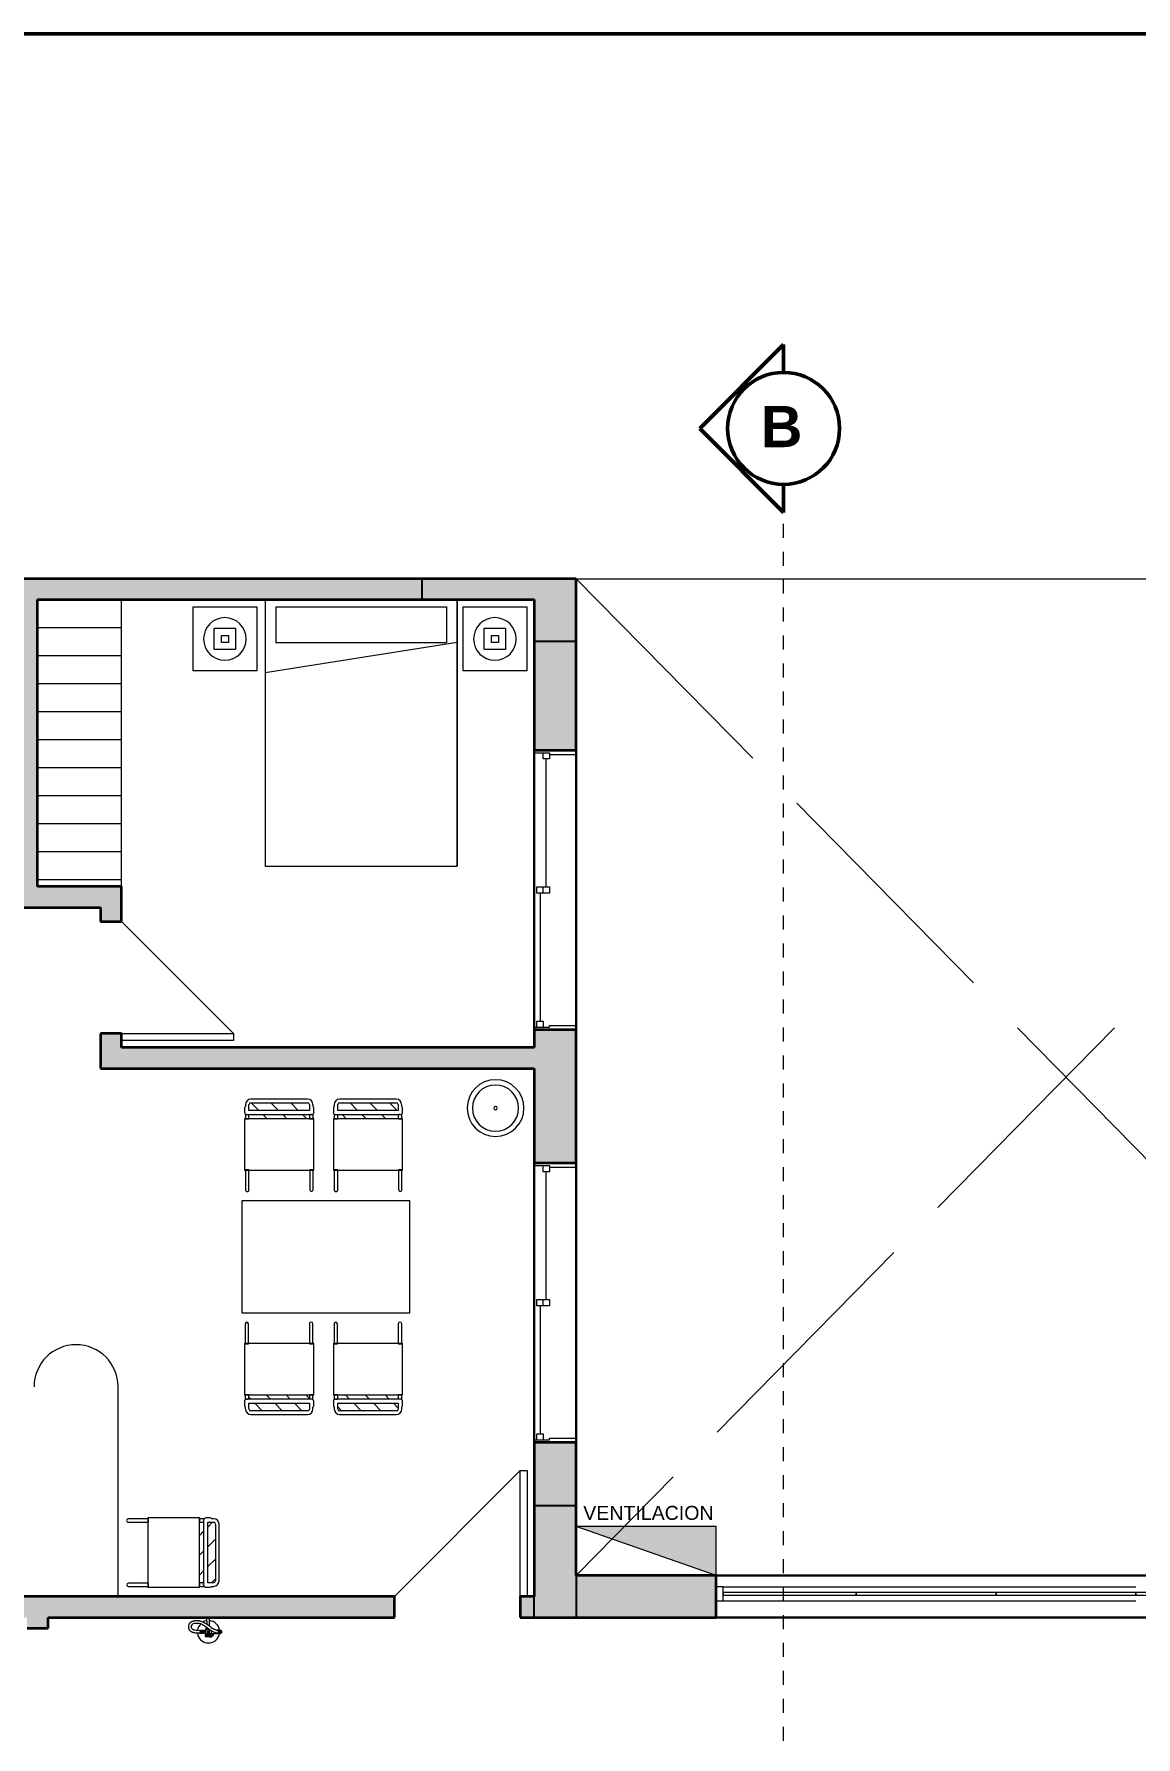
# Model space of a CAD drawing. Header units: metres. Extents: x 42 to 294, y -52 to 32.
# Drawn here: x 140.43 to 148.31, y 19.33 to 31.5 of the extents above; entities that cross this region are included whole.
import ezdxf

# ---------------------------------------------------------------- set-up
doc = ezdxf.new("R2010")
doc.units = ezdxf.units.M
doc.header["$LTSCALE"] = 0.15
doc.linetypes.add('ACAD_ISO02W100', pattern=[15, 12, -3])
doc.linetypes.add('Trazo punto', pattern=[0.015875, 0.00635, -0.004763, 0, -0.004763])
doc.layers.get('0').update_dxf_attribs({"lineweight": 20})
for name, color, linetype, lineweight in [('A-----SYP', 6, 'Continuous', 50), ('A-DETLGEM', 3, 'Continuous', 9), ('A-DOORSYM', 1, 'Continuous', 9), ('A-FLORPAM', 8, 'Continuous', 9), ('A-GLAZIDM', 6, 'Continuous', 9), ('A-WALL', 2, 'Continuous', 30), ('A-WALLCWM', 6, 'Continuous', 9), ('E-LITEEQM', 4, 'Continuous', 9), ('I-DETLFUM', 2, 'Continuous', 9), ('RECUADRO', 82, 'Continuous', 50), ('VENTILACIONES', 4, 'Continuous', 9)]:
    doc.layers.add(name, color=color, linetype=linetype, lineweight=lineweight)
doc.layers.add('Hatch', color=8, linetype='Continuous')
doc.layers.add('MUROS', color=11, linetype='Continuous')
doc.styles.get("Standard").update_dxf_attribs({"font": 'arial.ttf', "height": 0.15})
pattern_1 = [(315, (142.23449, 23.89981), (0.0707107, 0.0707107), [])]
pattern_2 = [(45, (139.4941, 20.06614), (-0.0707107, 0.0707107), [])]

# ---------------------------------------------------------------- blocks, each defined once
blk = doc.blocks.new('Puerta de 1 hoja - 90 x 210 cm-71-02 Primer piso')
at = {"layer": 'A-DOORSYM', "lineweight": 13}
for p, q in [((0.717, 0.975), (-0.183, 0.075)), ((0.717, 0.975), (-0.183, 0.075)), ((0.717, 0.075), (0.717, 0.975))]:
    blk.add_line(p, q, dxfattribs=at)
blk = doc.blocks.new('Puerta de 1 hoja - 80 x 210 cm-66-02 Primer piso')
at = {"layer": 'A-DOORSYM', "lineweight": 13}
for p, q in [((0.667, 0.875), (-0.133, 0.075)), ((0.667, 0.875), (-0.133, 0.075)), ((0.667, 0.075), (0.667, 0.875))]:
    blk.add_line(p, q, dxfattribs=at)
blk = doc.blocks.new('Deslizante con cubrejuntas - 2000 x 1200mm-61-02 Primer piso')
at = {"layer": 'A-GLAZIDM', "lineweight": 13}
for p, q in [((-0.96825, 0.15), (-1, 0.15)), ((-0.96825, -0.04205), (-0.96825, 0.15)), ((0.96825, 0.15), (1, 0.15)), ((0.96825, -0.04205), (0.96825, 0.15)), ((1, 0.15), (1, -0.15)), ((-0.98095, -0.04205), (-0.96825, -0.04205)), ((-0.98095, -0.15), (-0.98095, -0.04205)), ((-0.9365, -0.0865), (-0.98095, -0.0865)), ((-0.96825, -0.04205), (-0.9365, -0.04205)), ((-0.9365, -0.04205), (-0.9365, -0.0865)), ((-0.022225, -0.064275), (-0.9365, -0.064275)), ((-0.022225, -0.04205), (0.022225, -0.04205)), ((-0.022225, -0.13095), (-0.022225, -0.04205)), ((0.022225, -0.0865), (-0.022225, -0.0865)), ((0.022225, -0.04205), (0.022225, -0.13095)), ((0.022225, -0.108725), (0.9365, -0.108725)), ((0.9365, -0.0865), (0.98095, -0.0865)), ((0.9365, -0.13095), (0.9365, -0.0865)), ((0.98095, -0.04205), (0.96825, -0.04205)), ((0.98095, -0.15), (0.98095, -0.04205)), ((-1, -0.15), (-0.98095, -0.15)), ((0.022225, -0.13095), (-0.022225, -0.13095)), ((0.98095, -0.13095), (0.9365, -0.13095)), ((1, -0.15), (0.98095, -0.15))]:
    blk.add_line(p, q, dxfattribs=at)
blk = doc.blocks.new('Panel de sistema - Acristalado-59-02 Primer piso')
at = {"layer": 'A-WALLCWM'}
for p, q in [((0.475, 0.01), (-0.475, 0.01)), ((-0.475, 0.01), (-0.475, -0.01)), ((0.475, -0.01), (0.475, 0.01)), ((-0.475, -0.01), (0.475, -0.01))]:
    blk.add_line(p, q, dxfattribs=at)
blk = doc.blocks.new('Montante rectangular - Montante rectangular - 5x10 cm Aluminio-52-02 Primer piso')
at = {"layer": 'A-WALLCWM'}
for p, q in [((16.534, 4.814), (17.484, 4.814)), ((16.534, 4.714), (17.484, 4.714))]:
    blk.add_line(p, q, dxfattribs=at)
blk = doc.blocks.new('Panel de sistema - Acristalado-36-02 Primer piso')
at = {"layer": 'A-WALLCWM'}
for p, q in [((0.5, 0.01), (-0.5, 0.01)), ((-0.5, 0.01), (-0.5, -0.01)), ((0.5, -0.01), (0.5, 0.01)), ((-0.5, -0.01), (0.5, -0.01))]:
    blk.add_line(p, q, dxfattribs=at)
blk = doc.blocks.new('Montante rectangular - Montante rectangular - 5x10 cm Aluminio-33-02 Primer piso')
at = {"layer": 'A-WALLCWM'}
for p, q in [((16.159, -5.181), (16.159, -4.181)), ((16.259, -5.181), (16.259, -4.181))]:
    blk.add_line(p, q, dxfattribs=at)
blk = doc.blocks.new('Panel de sistema - Acristalado-35-02 Primer piso')
at = {"layer": 'A-WALLCWM'}
for p, q in [((0.5, 0.01), (-0.5, 0.01)), ((-0.5, 0.01), (-0.5, -0.01)), ((0.5, -0.01), (0.5, 0.01)), ((-0.5, -0.01), (0.5, -0.01))]:
    blk.add_line(p, q, dxfattribs=at)
blk = doc.blocks.new('Panel de sistema - Acristalado-34-02 Primer piso')
at = {"layer": 'A-WALLCWM'}
for p, q in [((0.5, 0.01), (-0.5, 0.01)), ((-0.5, 0.01), (-0.5, -0.01)), ((0.5, -0.01), (0.5, 0.01)), ((-0.5, -0.01), (0.5, -0.01))]:
    blk.add_line(p, q, dxfattribs=at)
blk = doc.blocks.new('Montante rectangular - Montante rectangular - 5x10 cm Aluminio-30-02 Primer piso')
at = {"layer": 'A-WALLCWM'}
h = blk.add_hatch(dxfattribs=at)
h.set_pattern_fill('FP1_10', color=256, style=0, pattern_type=2)
h.set_pattern_definition([(225, (0.165, 0.048), (0.25173, -0.25173), []), (225, (0.165, -0.333), (0.25173, -0.25173), [])])
h.paths.add_polyline_path([(-0.05, 0.05), (-0.05, -0.05), (0, -0.05), (0, 0.05)], flags=0)
at = {"layer": 'A-WALLCWM', "lineweight": 13}
for p, q in [((-0.05, 0.05), (-0.05, -0.05)), ((0, 0.05), (-0.05, 0.05)), ((0, -0.05), (0, 0.05)), ((-0.05, -0.05), (0, -0.05))]:
    blk.add_line(p, q, dxfattribs=at)
blk = doc.blocks.new('M_Table-Rectangular - 1200 x 800 mm-75-02 Primer piso')
at = {"layer": 'I-DETLFUM'}
for p, q in [((0.6, 0.4), (-0.6, 0.4)), ((-0.6, 0.4), (-0.6, -0.4)), ((0.6, -0.4), (0.6, 0.4)), ((-0.6, -0.4), (0.6, -0.4))]:
    blk.add_line(p, q, dxfattribs=at)
blk = doc.blocks.new('Chair - Kinder - Chair - Kinder-77-02 Primer piso')
at = {"layer": 'I-DETLFUM'}
for p, q in [((-0.252, 0.346), (-0.252, 0.203)), ((-0.229, 0.203), (-0.229, 0.346)), ((0.206, 0.346), (0.206, 0.203)), ((0.231, 0.203), (0.231, 0.346)), ((0.237, 0.206), (-0.258, 0.206)), ((-0.258, 0.206), (-0.258, -0.162)), ((-0.252, 0.203), (-0.229, 0.203)), ((0.206, 0.203), (0.231, 0.203)), ((0.237, -0.162), (0.237, 0.206)), ((-0.258, -0.162), (0.237, -0.162)), ((-0.258, -0.209), (-0.258, -0.239)), ((-0.226, -0.162), (-0.252, -0.162)), ((-0.252, -0.162), (-0.252, -0.196)), ((0.221, -0.192), (-0.241, -0.192)), ((-0.241, -0.192), (-0.231, -0.192)), ((-0.226, -0.192), (-0.226, -0.162)), ((-0.226, -0.222), (0.206, -0.222)), ((-0.226, -0.264), (-0.226, -0.222)), ((0.231, -0.162), (0.206, -0.162)), ((0.206, -0.162), (0.206, -0.192)), ((0.206, -0.222), (0.206, -0.264)), ((0.231, -0.196), (0.231, -0.162)), ((0.237, -0.239), (0.237, -0.209)), ((-0.252, -0.25), (-0.252, -0.264)), ((0.193, -0.276), (-0.213, -0.276)), ((-0.213, -0.302), (0.193, -0.302)), ((0.231, -0.264), (0.231, -0.25))]:
    blk.add_line(p, q, dxfattribs=at)
for centre, radius, start, end in [((-0.241, 0.346), 0.0111, 360, 180), ((0.218, 0.346), 0.0127, 360, 180), ((-0.241, -0.209), 0.0171, 92.1268, 180), ((-0.239, -0.236), 0.0192, 189.5463, 229.0764), ((-0.241, -0.209), 0.0171, 89.5465, 128.9719), ((0.22, -0.209), 0.0171, 360, 87.8732), ((0.22, -0.209), 0.0171, 51.0281, 87.8732), ((0.218, -0.236), 0.0192, 310.9236, 350.4537), ((-0.213, -0.264), 0.0381, 180, 270), ((-0.213, -0.264), 0.0127, 180, 270), ((0.193, -0.264), 0.0381, 270, 360), ((0.193, -0.264), 0.0127, 270, 360)]:
    blk.add_arc(centre, radius, start, end, dxfattribs=at)
blk = doc.blocks.new('Chair - Kinder - Chair - Kinder-110-02 Primer piso')
at = {"layer": 'I-DETLFUM'}
for p, q in [((-0.252, 0.346), (-0.252, 0.203)), ((-0.229, 0.203), (-0.229, 0.346)), ((0.206, 0.346), (0.206, 0.203)), ((0.231, 0.203), (0.231, 0.346)), ((0.237, 0.206), (-0.258, 0.206)), ((-0.258, 0.206), (-0.258, -0.162)), ((-0.252, 0.203), (-0.229, 0.203)), ((0.206, 0.203), (0.231, 0.203)), ((0.237, -0.162), (0.237, 0.206)), ((-0.258, -0.162), (0.237, -0.162)), ((-0.258, -0.209), (-0.258, -0.239)), ((-0.226, -0.162), (-0.252, -0.162)), ((-0.252, -0.162), (-0.252, -0.196)), ((0.221, -0.192), (-0.241, -0.192)), ((-0.241, -0.192), (-0.231, -0.192)), ((-0.226, -0.192), (-0.226, -0.162)), ((-0.226, -0.222), (0.206, -0.222)), ((-0.226, -0.264), (-0.226, -0.222)), ((0.231, -0.162), (0.206, -0.162)), ((0.206, -0.162), (0.206, -0.192)), ((0.206, -0.222), (0.206, -0.264)), ((0.231, -0.196), (0.231, -0.162)), ((0.237, -0.239), (0.237, -0.209)), ((-0.252, -0.25), (-0.252, -0.264)), ((0.193, -0.276), (-0.213, -0.276)), ((-0.213, -0.302), (0.193, -0.302)), ((0.231, -0.264), (0.231, -0.25))]:
    blk.add_line(p, q, dxfattribs=at)
for centre, radius, start, end in [((-0.241, 0.346), 0.0111, 360, 180), ((0.218, 0.346), 0.0127, 360, 180), ((-0.241, -0.209), 0.0171, 92.1268, 180), ((-0.239, -0.236), 0.0192, 189.5463, 229.0764), ((-0.241, -0.209), 0.0171, 89.5465, 128.9719), ((0.22, -0.209), 0.0171, 360, 87.8732), ((0.22, -0.209), 0.0171, 51.0281, 87.8732), ((0.218, -0.236), 0.0192, 310.9236, 350.4537), ((-0.213, -0.264), 0.0381, 180, 270), ((-0.213, -0.264), 0.0127, 180, 270), ((0.193, -0.264), 0.0381, 270, 360), ((0.193, -0.264), 0.0127, 270, 360)]:
    blk.add_arc(centre, radius, start, end, dxfattribs=at)
blk = doc.blocks.new('Bed _3_ - 1372 x 1905mm - Double-121-02 Primer piso')
at = {"layer": 'I-DETLFUM'}
for p, q in [((-0.415, 0.907), (-0.415, -0.998)), ((-0.415, 0.907), (-0.415, -0.998)), ((-0.338, 0.856), (-0.338, 0.602)), ((-0.338, 0.856), (0.881, 0.856)), ((0.881, 0.856), (0.881, 0.602)), ((0.957, -0.998), (0.957, 0.907)), ((0.957, 0.907), (0.957, -0.998)), ((0.957, 0.602), (-0.415, 0.384)), ((-0.338, 0.602), (0.881, 0.602)), ((-0.415, -0.998), (0.957, -0.998)), ((-0.415, -0.998), (0.957, -0.998))]:
    blk.add_line(p, q, dxfattribs=at)
blk = doc.blocks.new('Mesa-Mesita de noche - 0457 x 0457 x 0610 mm-22-02 Primer piso')
at = {"layer": 'I-DETLFUM'}
for p, q in [((0.004, 0), (0.004, 0.457)), ((0.004, 0.457), (0.461, 0.457)), ((0.461, 0.457), (0.461, 0)), ((0.461, 0), (0.004, 0))]:
    blk.add_line(p, q, dxfattribs=at)
blk = doc.blocks.new('Table Lamp _2_ - 60 watt Incandescent-23-02 Primer piso')
at = {"layer": 'E-LITEEQM'}
for p, q in [((-0.0762, -0.0762), (-0.0762, 0.0762)), ((-0.0762, 0.0762), (0.0762, 0.0762)), ((-0.0254, -0.0254), (-0.0254, 0.0254)), ((-0.0254, 0.0254), (0.0254, 0.0254)), ((0.0254, 0.0254), (0.0254, -0.0254)), ((0.0762, 0.0762), (0.0762, -0.0762)), ((0.0762, -0.0762), (-0.0762, -0.0762)), ((0.0254, -0.0254), (-0.0254, -0.0254))]:
    blk.add_line(p, q, dxfattribs=at)
for start, end in [(360, 180), (180, 360)]:
    blk.add_arc((0, 0), 0.1524, start, end, dxfattribs=at)
blk = doc.blocks.new('Floor Lamp _5_ - 100 watt Incandescent-92-02 Primer piso')
at = {"layer": 'E-LITEEQM'}
for radius, start, end in [(0.203, 0, 180), (0.203, 360, 180), (0.165, 360, 180), (0.203, 180, 0), (0.203, 180, 360), (0.165, 180, 360), (0.0127, 360, 180), (0.0127, 180, 360)]:
    blk.add_arc((0, 0), radius, start, end, dxfattribs=at)
blk = doc.blocks.new('Extintor Planta - Extintor Planta-127-02 Primer piso')
at = {"layer": 'A-DETLGEM'}
for p, q in [((-0.033, 0), (0.033, 0)), ((-0.033, -0.003), (-0.033, 0)), ((0.033, 0), (0.033, -0.003)), ((-0.056, -0.091), (-0.033, -0.091)), ((-0.056, -0.113), (-0.056, -0.091)), ((-0.032, -0.092), (-0.056, -0.092)), ((-0.032, -0.112), (-0.056, -0.112)), ((-0.033, -0.113), (-0.056, -0.113)), ((-0.033, -0.095), (-0.055, -0.095)), ((-0.033, -0.097), (-0.055, -0.097)), ((-0.033, -0.098), (-0.055, -0.098)), ((-0.033, -0.106), (-0.055, -0.106)), ((-0.033, -0.106), (-0.055, -0.106)), ((-0.033, -0.109), (-0.055, -0.109)), ((-0.011, -0.003), (-0.033, -0.003)), ((-0.031, -0.111), (-0.031, -0.093)), ((-0.024, -0.094), (-0.031, -0.094)), ((-0.031, -0.094), (-0.031, -0.109)), ((-0.031, -0.109), (-0.031, -0.094)), ((-0.024, -0.109), (-0.031, -0.109)), ((-0.024, -0.102), (-0.03, -0.102)), ((-0.024, -0.093), (-0.019, -0.093)), ((-0.024, -0.11), (-0.024, -0.093)), ((-0.024, -0.094), (-0.024, -0.109)), ((-0.024, -0.109), (-0.024, -0.094)), ((-0.024, -0.094), (-0.024, -0.109)), ((-0.024, -0.109), (-0.024, -0.094)), ((-0.019, -0.11), (-0.024, -0.11)), ((-0.019, -0.111), (-0.019, -0.093)), ((-0.017, -0.078), (-0.016, -0.077)), ((-0.017, -0.079), (-0.017, -0.078)), ((-0.016, -0.08), (-0.017, -0.079)), ((-0.017, -0.08), (-0.008, -0.08)), ((-0.017, -0.091), (-0.017, -0.08)), ((0.015, -0.091), (-0.017, -0.091)), ((-0.017, -0.113), (0.085, -0.113)), ((-0.017, -0.124), (-0.017, -0.113)), ((-0.008, -0.077), (-0.016, -0.077)), ((-0.016, -0.077), (-0.008, -0.077)), ((-0.008, -0.08), (-0.016, -0.08)), ((-0.014, -0.079), (-0.014, -0.078)), ((-0.014, -0.078), (-0.014, -0.079)), ((-0.008, -0.05), (-0.009, -0.005)), ((-0.009, -0.101), (0.006, -0.1)), ((-0.009, -0.1), (0.006, -0.1)), ((-0.009, -0.103), (0.006, -0.103)), ((-0.009, -0.104), (0.006, -0.104)), ((-0.008, -0.091), (-0.008, -0.074)), ((-0.003, -0.124), (-0.003, -0.113)), ((0.007, -0.091), (0.007, -0.085)), ((0.008, -0.062), (0.009, -0.005)), ((0.01, -0.111), (0.01, -0.093)), ((0.033, -0.003), (0.011, -0.003)), ((0.011, -0.113), (0.011, -0.116)), ((0.014, -0.113), (0.014, -0.117)), ((0.024, -0.111), (0.024, -0.097)), ((0.034, -0.113), (0.034, -0.113)), ((0.059, -0.091), (0.085, -0.091)), ((0.067, -0.091), (0.077, -0.091)), ((0.067, -0.112), (0.077, -0.112)), ((0.078, -0.091), (0.068, -0.091)), ((0.068, -0.092), (0.078, -0.092)), ((0.068, -0.111), (0.078, -0.111)), ((0.078, -0.112), (0.068, -0.112)), ((0.083, -0.095), (0.073, -0.095)), ((0.073, -0.095), (0.084, -0.095)), ((0.083, -0.108), (0.073, -0.108)), ((0.073, -0.108), (0.084, -0.108)), ((0.074, -0.097), (0.085, -0.097)), ((0.074, -0.098), (0.084, -0.098)), ((0.074, -0.105), (0.084, -0.105)), ((0.074, -0.106), (0.085, -0.106)), ((-0.021, -0.124), (-0.022, -0.125)), ((0.002, -0.125), (-0.022, -0.125)), ((-0.022, -0.125), (-0.022, -0.134)), ((-0.022, -0.134), (-0.021, -0.136)), ((0.002, -0.134), (-0.022, -0.134)), ((0, -0.124), (-0.021, -0.124)), ((-0.021, -0.136), (0, -0.136)), ((0.002, -0.125), (0, -0.124)), ((0, -0.136), (0.002, -0.134)), ((0.002, -0.134), (0.002, -0.125)), ((0.022, -0.129), (0.027, -0.129)), ((0.022, -0.13), (0.027, -0.13))]:
    blk.add_line(p, q, dxfattribs=at)
blk.add_circle((0.014, -0.129), 0.0086, dxfattribs=at)
for centre, radius, start, end in [((0.002, -0.102), 0.08, 135.9144, 172.2983), ((0.002, -0.102), 0.08, 185.9533, 352.0968), ((-0.055, -0.096), 0.00125, 87.7534, 272.2466), ((-0.055, -0.096), 0.0015, 180, 270), ((-0.055, -0.107), 0.0015, 90, 180), ((-0.055, -0.107), 0.00125, 87.7534, 272.2466), ((0.002, -0.102), 0.08, 97.6108, 120.165), ((-0.033, -0.093), 0.002, 0, 90), ((-0.033, -0.096), 0.00125, 267.7534, 92.2466), ((-0.033, -0.096), 0.0015, 270, 2.3082), ((-0.033, -0.107), 0.0015, 0, 90), ((-0.033, -0.107), 0.00125, 267.7534, 92.2466), ((-0.033, -0.111), 0.002, 270, 0), ((-0.02, -0.098), 0.0113, 159.7422, 200.2578), ((-0.02, -0.105), 0.0113, 159.7422, 200.2578), ((0.002, -0.102), 0.028, 132.7949, 163.8176), ((0.002, -0.102), 0.028, 196.1824, 227.2051), ((-0.035, -0.098), 0.0113, 339.7422, 20.2578), ((-0.035, -0.105), 0.0113, 339.7422, 20.2578), ((-0.017, -0.093), 0.002, 90, 180), ((-0.017, -0.111), 0.002, 180, 270), ((-0.016, -0.08), 0.0031, 55.6158, 124.3842), ((-0.016, -0.077), 0.0031, 235.6158, 304.3842), ((-0.01, -0.089), 0.0116, 75.4775, 107.588), ((-0.01, -0.068), 0.0116, 252.412, 284.5225), ((0.002, -0.102), 0.028, 108.9791, 119.0924), ((-0.011, -0.005), 0.002, 0, 90), ((-0.009, -0.102), 0.002, 90, 270), ((-0.009, -0.102), 0.001, 90, 270), ((0, -0.076), 0.005, 185.0996, 281.5457), ((0, -0.076), 0.004, 199.6469, 266.9771), ((0.002, -0.102), 0.019, 254.7425, 283.427), ((0.002, -0.102), 0.02, 255.5225, 279.103), ((0.014, -0.129), 0.012, 111.6043, 356.6434), ((0.006, -0.102), 0.0015, 270, 90), ((0.006, -0.102), 0.002, 270, 90), ((0.011, -0.005), 0.002, 90, 180), ((0.002, -0.102), 0.08, 7.9032, 84.6893), ((0.009, -0.116), 0.002, 291.6043, 0), ((0.014, -0.129), 0.012, 1.4206, 102.9565), ((0.002, -0.102), 0.019, 311.384, 324.6235), ((0.002, -0.102), 0.02, 308.9062, 326.633), ((0.002, -0.102), 0.028, 317.5683, 336.8386), ((0.065, -0.102), 0.0097, 240.3001, 93.6967), ((0.065, -0.092), 0.001, 95.1964, 167.3578), ((0.064, -0.102), 0.0095, 270, 85.8221), ((0.065, -0.111), 0.001, 192.6422, 264.8036), ((0.066, -0.102), 0.0105, 84.8036, 95.1964), ((0.066, -0.102), 0.0105, 264.8036, 275.1964), ((0.067, -0.092), 0.001, 348.7613, 84.8036), ((0.067, -0.111), 0.001, 275.1964, 11.2387), ((0.073, -0.096), 0.001, 35.1964, 116.6), ((0.073, -0.107), 0.001, 243.4, 324.8036), ((0.065, -0.102), 0.0105, 24.8036, 35.1964), ((0.065, -0.102), 0.0105, 324.8036, 335.1964), ((0.073, -0.098), 0.001, 303.4, 24.8036), ((0.073, -0.105), 0.001, 335.1964, 56.6), ((0.077, -0.092), 0.001, 348.7613, 84.8036), ((0.077, -0.111), 0.001, 275.1964, 11.2387), ((0.075, -0.102), 0.0097, 41.8777, 71.729), ((0.075, -0.102), 0.0097, 288.271, 318.1223), ((0.079, -0.102), 0.008, 283.1821, 76.8179), ((0.082, -0.102), 0.011, 270, 90), ((0.083, -0.096), 0.001, 35.1964, 91.717), ((0.083, -0.107), 0.001, 268.283, 324.8036), ((0.075, -0.102), 0.0105, 24.8036, 35.1964), ((0.084, -0.098), 0.001, 303.4, 24.8036), ((0.075, -0.102), 0.0097, 360, 18.953), ((0.075, -0.102), 0.0097, 341.047, 0), ((0.084, -0.105), 0.001, 335.1964, 56.6), ((0.075, -0.102), 0.0105, 324.8036, 335.1964), ((0.085, -0.102), 0.011, 270, 90), ((0.079, -0.102), 0.007, 323.9259, 36.0741), ((0.092, -0.102), 0.007, 289.664, 70.336), ((0.002, -0.102), 0.028, 270, 270.666), ((0.002, -0.102), 0.028, 277.6417, 310.5926), ((0.022, -0.129), 0.0005, 90, 270)]:
    blk.add_arc(centre, radius, start, end, dxfattribs=at)
blk.add_ellipse((0.012, -0.119), major_axis=(-0.00015, 0.00169), ratio=0.811951, dxfattribs=at)
for points, knots in [([(0.069, -0.093), (0.064, -0.092), (0.061, -0.091), (0.053, -0.089), (0.05, -0.087), (0.045, -0.086), (0.044, -0.085), (0.042, -0.085), (0.041, -0.084), (0.04, -0.084), (0.04, -0.083), (0.038, -0.083), (0.037, -0.082), (0.033, -0.08), (0.031, -0.079), (0.026, -0.076), (0.024, -0.074), (0.019, -0.071), (0.017, -0.069), (0.011, -0.064), (0.007, -0.061), (-0.003, -0.054), (-0.007, -0.051), (-0.014, -0.046), (-0.017, -0.045), (-0.021, -0.042), (-0.022, -0.041), (-0.027, -0.038), (-0.03, -0.037), (-0.037, -0.033), (-0.04, -0.032), (-0.048, -0.029), (-0.052, -0.027), (-0.057, -0.026), (-0.058, -0.026), (-0.06, -0.025), (-0.061, -0.025), (-0.063, -0.025), (-0.064, -0.024), (-0.067, -0.024), (-0.068, -0.024), (-0.074, -0.023), (-0.078, -0.023), (-0.085, -0.023), (-0.089, -0.024), (-0.093, -0.024), (-0.093, -0.024), (-0.095, -0.024), (-0.095, -0.024), (-0.096, -0.024), (-0.097, -0.024), (-0.099, -0.025), (-0.1, -0.025), (-0.104, -0.025), (-0.106, -0.026), (-0.111, -0.027), (-0.113, -0.028), (-0.117, -0.029), (-0.119, -0.03), (-0.123, -0.032), (-0.125, -0.033), (-0.128, -0.036), (-0.13, -0.037), (-0.132, -0.039), (-0.132, -0.04), (-0.133, -0.041), (-0.133, -0.041), (-0.134, -0.042), (-0.134, -0.043), (-0.135, -0.044), (-0.136, -0.045), (-0.138, -0.048), (-0.138, -0.05), (-0.14, -0.054), (-0.14, -0.057), (-0.141, -0.06), (-0.141, -0.061), (-0.141, -0.063), (-0.141, -0.064), (-0.141, -0.066), (-0.141, -0.067), (-0.141, -0.071), (-0.141, -0.073), (-0.14, -0.077), (-0.14, -0.079), (-0.138, -0.082), (-0.138, -0.084), (-0.137, -0.086), (-0.136, -0.087), (-0.135, -0.089), (-0.134, -0.091), (-0.131, -0.093), (-0.13, -0.094), (-0.128, -0.096), (-0.127, -0.097), (-0.125, -0.098), (-0.123, -0.099), (-0.12, -0.101), (-0.118, -0.102), (-0.115, -0.103), (-0.113, -0.104), (-0.111, -0.105), (-0.11, -0.105), (-0.108, -0.105), (-0.108, -0.105), (-0.105, -0.106), (-0.104, -0.106), (-0.099, -0.107), (-0.096, -0.108), (-0.09, -0.109), (-0.086, -0.109), (-0.08, -0.11), (-0.078, -0.11), (-0.076, -0.11), (-0.074, -0.11), (-0.073, -0.11), (-0.072, -0.11), (-0.07, -0.11), (-0.069, -0.11), (-0.066, -0.11), (-0.065, -0.111), (-0.061, -0.111), (-0.059, -0.111), (-0.056, -0.111)], [0, 0, 0, 0, 12.628374, 12.628374, 25.256748, 25.256748, 30.408273, 30.408273, 32.810476, 32.810476, 35.212678, 35.212678, 40.017083, 40.017083, 49.625893, 49.625893, 59.234703, 59.234703, 67.105643, 67.105643, 83.617408, 83.617408, 100.129174, 100.129174, 107.953215, 107.953215, 112.869617, 112.869617, 122.70242, 122.70242, 132.535223, 132.535223, 142.368026, 142.368026, 145.233451, 145.233451, 147.484006, 147.484006, 149.734561, 149.734561, 154.23567, 154.23567, 163.457339, 163.457339, 172.679009, 172.679009, 174.337146, 174.337146, 175.835512, 175.835512, 177.333879, 177.333879, 180.330613, 180.330613, 185.280729, 185.280729, 190.230844, 190.230844, 193.903437, 193.903437, 197.576029, 197.576029, 200.533896, 200.533896, 201.565321, 201.565321, 202.424703, 202.424703, 203.284085, 203.284085, 205.002849, 205.002849, 208.63314, 208.63314, 212.263432, 212.263432, 214.290056, 214.290056, 216.058802, 216.058802, 217.827548, 217.827548, 221.217195, 221.217195, 224.606841, 224.606841, 226.313124, 226.313124, 227.846636, 227.846636, 230.109339, 230.109339, 232.372042, 232.372042, 234.634746, 234.634746, 236.897449, 236.897449, 240.706675, 240.706675, 244.515901, 244.515901, 246.372383, 246.372383, 248.228864, 248.228864, 251.941827, 251.941827, 259.367753, 259.367753, 269.878861, 269.878861, 274.886822, 274.886822, 278.207164, 278.207164, 280.860914, 280.860914, 283.514665, 283.514665, 288.822165, 288.822165, 294.320287, 294.320287, 294.320287, 294.320287]), ([(0.064, -0.111), (0.054, -0.108), (0.032, -0.103), (0.001, -0.08), (-0.029, -0.058), (-0.062, -0.041), (-0.091, -0.042), (-0.118, -0.046), (-0.124, -0.065), (-0.121, -0.08), (-0.099, -0.09), (-0.077, -0.091), (-0.061, -0.092), (-0.056, -0.092)], [0, 0, 0, 0, 32.609078, 67.073318, 113.150037, 146.136726, 174.512032, 201.860882, 215.093168, 227.864963, 246.335501, 279.385254, 294.320287, 294.320287, 294.320287, 294.320287]), ([(0.027, -0.13), (0.027, -0.13), (0.027, -0.13), (0.027, -0.13), (0.027, -0.13), (0.032, -0.13), (0.032, -0.13), (0.034, -0.13), (0.034, -0.129), (0.035, -0.129), (0.035, -0.129), (0.036, -0.128), (0.036, -0.128), (0.037, -0.127), (0.037, -0.127), (0.037, -0.126), (0.037, -0.125), (0.037, -0.123), (0.037, -0.122), (0.037, -0.12), (0.037, -0.119), (0.037, -0.116), (0.036, -0.114), (0.035, -0.113)], [0, 0, 0, 0, 0.96333, 0.96333, 2.889989, 2.889989, 5.040517, 5.040517, 6.840096, 6.840096, 7.911251, 7.911251, 8.945252, 8.945252, 9.979252, 9.979252, 12.571439, 12.571439, 14.219955, 14.219955, 17.617879, 17.617879, 23.39155, 23.39155, 23.39155, 23.39155]), ([(0.027, -0.129), (0.027, -0.129), (0.027, -0.129), (0.029, -0.128), (0.03, -0.128), (0.031, -0.128), (0.032, -0.128), (0.033, -0.128), (0.034, -0.128), (0.034, -0.128), (0.034, -0.127), (0.035, -0.127), (0.035, -0.127), (0.035, -0.126), (0.035, -0.126), (0.036, -0.125), (0.036, -0.124), (0.036, -0.122), (0.036, -0.122), (0.036, -0.121), (0.036, -0.12), (0.036, -0.119), (0.035, -0.118), (0.035, -0.116), (0.034, -0.114), (0.034, -0.113)], [0, 0, 0, 0, 0.961919, 0.961919, 2.885757, 2.885757, 5.037517, 5.037517, 6.837759, 6.837759, 8.074039, 8.074039, 9.310319, 9.310319, 10.5466, 10.5466, 13.362107, 13.362107, 14.759443, 14.759443, 16.156779, 16.156779, 18.95145, 18.95145, 23.688403, 23.688403, 23.688403, 23.688403])]:
    blk.add_open_spline(points, degree=3, knots=knots, dxfattribs=at)
blk = doc.blocks.new('Sección - Extremo de sección-3896-02 Primer piso')
at = {"layer": 'A-----SYP'}
for p, q in [((-0.006, 0.00598), (-0.012, 0)), ((0, 0), (-0.006, 0.00598)), ((-0.012, 0), (-0.01, 0)), ((-0.002, 0), (0, 0))]:
    blk.add_line(p, q, dxfattribs=at)
blk.add_circle((-0.006, 0), 0.004, dxfattribs=at)
blk.add_arc((-0.006, 0), 0.004, 0, 180, dxfattribs=at)

msp = doc.modelspace()

# ---------------------------------------------------------------- hatches: boundary and pattern name
at = {"layer": 'A-FLORPAM'}
h = msp.add_hatch(dxfattribs=at)
h.set_pattern_fill('FP1_3', color=256, style=0, pattern_type=2)
h.set_pattern_definition(pattern_1)
edge = h.paths.add_edge_path(flags=0)
edge.add_line((141.97, 23.812), (142.402, 23.812))
edge.add_line((142.402, 23.812), (142.402, 23.854))
edge.add_arc((142.389, 23.854), 0.0127, 0, 90)
edge.add_line((142.389, 23.866), (141.983, 23.866))
edge.add_arc((141.983, 23.854), 0.0127, 90, 180)
edge.add_line((141.97, 23.854), (141.97, 23.812))
h = msp.add_hatch(dxfattribs=at)
h.set_pattern_fill('FP1_3', color=256, style=0, pattern_type=2)
h.set_pattern_definition(pattern_1)
edge = h.paths.add_edge_path(flags=0)
edge.add_line((142.604, 23.812), (143.036, 23.812))
edge.add_line((143.036, 23.812), (143.036, 23.854))
edge.add_arc((143.024, 23.854), 0.0127, 0, 90)
edge.add_line((143.024, 23.866), (142.617, 23.866))
edge.add_arc((142.617, 23.854), 0.0127, 90, 180)
edge.add_line((142.604, 23.854), (142.604, 23.812))
h = msp.add_hatch(dxfattribs=at)
h.set_pattern_fill('FP1_3', color=256, style=0, pattern_type=2)
h.set_pattern_definition(pattern_1)
h.paths.add_polyline_path([(142.402, 23.752), (142.402, 23.782), (141.97, 23.782), (141.97, 23.752)], flags=0)
h = msp.add_hatch(dxfattribs=at)
h.set_pattern_fill('FP1_3', color=256, style=0, pattern_type=2)
h.set_pattern_definition(pattern_1)
h.paths.add_polyline_path([(143.036, 23.752), (143.036, 23.782), (142.604, 23.782), (142.604, 23.752)], flags=0)
h = msp.add_hatch(dxfattribs=at)
h.set_pattern_fill('FP1_3', color=256, style=0, pattern_type=2)
h.set_pattern_definition(pattern_1)
h.paths.add_polyline_path([(141.97, 21.778), (141.97, 21.748), (142.402, 21.748), (142.402, 21.778)], flags=0)
h = msp.add_hatch(dxfattribs=at)
h.set_pattern_fill('FP1_3', color=256, style=0, pattern_type=2)
h.set_pattern_definition(pattern_1)
edge = h.paths.add_edge_path(flags=0)
edge.add_line((142.402, 21.718), (141.97, 21.718))
edge.add_line((141.97, 21.718), (141.97, 21.676))
edge.add_arc((141.983, 21.676), 0.0127, 180, 270)
edge.add_line((141.983, 21.663), (142.389, 21.663))
edge.add_arc((142.389, 21.676), 0.0127, 270, 360)
edge.add_line((142.402, 21.676), (142.402, 21.718))
h = msp.add_hatch(dxfattribs=at)
h.set_pattern_fill('FP1_3', color=256, style=0, pattern_type=2)
h.set_pattern_definition(pattern_1)
h.paths.add_polyline_path([(142.604, 21.778), (142.604, 21.748), (143.036, 21.748), (143.036, 21.778)], flags=0)
h = msp.add_hatch(dxfattribs=at)
h.set_pattern_fill('FP1_3', color=256, style=0, pattern_type=2)
h.set_pattern_definition(pattern_1)
edge = h.paths.add_edge_path(flags=0)
edge.add_line((143.036, 21.718), (142.604, 21.718))
edge.add_line((142.604, 21.718), (142.604, 21.676))
edge.add_arc((142.617, 21.676), 0.0127, 180, 270)
edge.add_line((142.617, 21.663), (143.024, 21.663))
edge.add_arc((143.024, 21.676), 0.0127, 270, 360)
edge.add_line((143.036, 21.676), (143.036, 21.718))
h = msp.add_hatch(dxfattribs=at)
h.set_pattern_fill('FP1_3', color=256, angle=90, style=0, pattern_type=2)
h.set_pattern_definition(pattern_2)
h.paths.add_polyline_path([(141.616, 20.436), (141.646, 20.436), (141.646, 20.868), (141.616, 20.868)], flags=0)
h = msp.add_hatch(dxfattribs=at)
h.set_pattern_fill('FP1_3', color=256, angle=90, style=0, pattern_type=2)
h.set_pattern_definition(pattern_2)
edge = h.paths.add_edge_path(flags=0)
edge.add_line((141.676, 20.868), (141.676, 20.436))
edge.add_line((141.676, 20.436), (141.718, 20.436))
edge.add_arc((141.718, 20.449), 0.0127, 270, 360)
edge.add_line((141.73, 20.449), (141.73, 20.855))
edge.add_arc((141.718, 20.855), 0.0127, 360, 450)
edge.add_line((141.718, 20.868), (141.676, 20.868))
at = {"layer": 'Hatch', "ltscale": 0.2}
for points in [[(144.009, 27.162), (144.309, 27.162), (144.309, 27.612), (143.209, 27.612), (143.209, 27.462), (144.009, 27.462)], [(144.309, 20.987), (144.009, 20.987), (144.009, 20.187), (144.309, 20.187)]]:
    msp.add_hatch(color=256, dxfattribs=at).paths.add_polyline_path(points)
at = {"layer": 'MUROS'}
h = msp.add_hatch(color=256, dxfattribs=at)
h.paths.add_polyline_path([(140.309, 25.412), (140.209, 25.412), (140.209, 25.262), (140.909, 25.262), (140.909, 25.162), (141.059, 25.162), (141.059, 25.412), (140.459, 25.412), (140.459, 27.462), (143.209, 27.462), (143.209, 27.612), (139.409, 27.612), (139.409, 27.462), (140.309, 27.462)])
h.paths.add_polyline_path([(144.009, 26.387), (144.309, 26.387), (144.309, 27.162), (144.009, 27.162)])
h.paths.add_polyline_path([(144.309, 24.387), (144.009, 24.387), (144.009, 24.262), (141.059, 24.262), (141.059, 24.362), (140.909, 24.362), (140.909, 24.112), (144.009, 24.112), (144.009, 23.437), (144.309, 23.437)])
h.paths.add_polyline_path([(144.309, 21.437), (144.009, 21.437), (144.009, 20.987), (144.309, 20.987)])
h.paths.add_polyline_path([(143.909, 20.187), (144.009, 20.187), (144.009, 20.337), (143.909, 20.337)])
h.paths.add_polyline_path([(145.309, 20.187), (145.309, 20.487), (144.309, 20.487), (144.309, 20.187)])
h = msp.add_hatch(color=256, dxfattribs=at)
h.paths.add_polyline_path([(133.134, 20.487), (132.284, 20.487), (132.284, 20.187), (133.134, 20.187)])
h.paths.add_polyline_path([(136.489, 20.487), (135.134, 20.487), (135.134, 20.187), (136.234, 20.187), (136.234, 19.316), (136.234, 18.389), (136.234, 16.787), (136.134, 16.787), (136.134, 16.637), (136.234, 16.637), (136.234, 15.737), (137.334, 15.737), (137.334, 15.887), (136.384, 15.887), (136.384, 20.187), (136.489, 20.187)])
h.paths.add_polyline_path([(138.809, 21.437), (138.509, 21.437), (138.509, 20.487), (138.809, 20.487)])
h.paths.add_polyline_path([(138.009, 20.487), (137.989, 20.487), (137.989, 20.187), (138.009, 20.187)])
h.paths.add_polyline_path([(143.009, 20.337), (138.809, 20.337), (138.809, 20.187), (140.384, 20.187), (140.384, 20.112), (140.534, 20.112), (140.534, 20.187), (143.009, 20.187)])
h.paths.add_polyline_path([(139.809, 24.262), (138.809, 24.262), (138.809, 25.262), (139.509, 25.262), (139.509, 25.412), (138.809, 25.412), (138.809, 27.162), (138.509, 27.162), (138.509, 23.437), (138.809, 23.437), (138.809, 24.112), (139.809, 24.112)])
at = {"layer": 'VENTILACIONES'}
h = msp.add_hatch(color=256, dxfattribs=at)
h.paths.add_polyline_path([(144.653, 20.837), (144.309, 20.837), (144.565, 20.748)])
h.paths.add_polyline_path([(145.309, 20.837), (144.653, 20.837), (144.565, 20.748), (145.309, 20.487)])

# ---------------------------------------------------------------- linework, layer by layer
for p, q in [((144.309, 27.612), (151.309, 27.612)), ((141.059, 25.412), (141.059, 27.462)), ((140.459, 27.262), (141.059, 27.262)), ((140.459, 27.062), (141.059, 27.062)), ((140.459, 26.862), (141.059, 26.862)), ((140.459, 26.662), (141.059, 26.662)), ((140.459, 26.462), (141.059, 26.462)), ((140.459, 26.262), (141.059, 26.262)), ((140.459, 26.062), (141.059, 26.062)), ((140.459, 25.862), (141.059, 25.862)), ((140.459, 25.662), (141.059, 25.662)), ((140.459, 25.462), (141.059, 25.462)), ((144.309, 20.487), (146.164, 20.487))]:
    msp.add_line(p, q)
at = {"linetype": 'ACAD_ISO02W100'}
for p, q in [((144.309, 27.612), (151.309, 20.487)), ((151.309, 27.612), (144.309, 20.487))]:
    msp.add_line(p, q, dxfattribs=at)
at = {"layer": 'A-----SYP', "linetype": 'Trazo punto', "lineweight": 15}
for p, q in [((145.791, 29.086), (145.791, 29.13)), ((145.791, 6.105), (145.791, 28.286))]:
    msp.add_line(p, q, dxfattribs=at)
at = {"layer": 'A-DOORSYM'}
for p, q in [((141.059, 24.312), (141.059, 24.362)), ((141.859, 24.362), (141.859, 24.312)), ((141.859, 24.312), (141.059, 24.312)), ((143.909, 21.237), (143.959, 21.237)), ((143.959, 21.237), (143.959, 20.337)), ((143.959, 20.337), (143.909, 20.337))]:
    msp.add_line(p, q, dxfattribs=at)
at = {"layer": 'A-WALL', "lineweight": 35}
for p, q in [((144.309, 27.612), (138.509, 27.612)), ((144.309, 26.387), (144.309, 27.612)), ((140.459, 27.462), (144.009, 27.462)), ((140.459, 25.412), (140.459, 27.462)), ((144.009, 27.462), (144.009, 26.387)), ((144.009, 26.387), (144.309, 26.387)), ((141.059, 25.412), (140.459, 25.412)), ((141.059, 25.162), (141.059, 25.412)), ((140.209, 25.262), (140.909, 25.262)), ((140.909, 25.262), (140.909, 25.162)), ((140.909, 25.162), (141.059, 25.162)), ((140.909, 24.362), (140.909, 24.112)), ((141.059, 24.362), (140.909, 24.362)), ((141.059, 24.262), (141.059, 24.362)), ((144.009, 24.387), (144.009, 24.262)), ((144.309, 24.387), (144.009, 24.387)), ((144.309, 23.437), (144.309, 24.387)), ((144.009, 24.262), (141.059, 24.262)), ((140.909, 24.112), (144.009, 24.112)), ((144.009, 24.112), (144.009, 23.437)), ((144.009, 23.437), (144.309, 23.437)), ((144.009, 21.437), (144.009, 20.337)), ((144.309, 21.437), (144.009, 21.437)), ((144.309, 20.487), (144.309, 21.437)), ((145.309, 20.487), (144.309, 20.487)), ((145.309, 20.187), (145.309, 20.487)), ((143.009, 20.337), (138.809, 20.337)), ((143.009, 20.187), (143.009, 20.337)), ((144.009, 20.337), (143.909, 20.337)), ((143.909, 20.337), (143.909, 20.187)), ((140.384, 20.112), (140.534, 20.112)), ((140.534, 20.187), (143.009, 20.187)), ((140.534, 20.112), (140.534, 20.187)), ((143.909, 20.187), (145.309, 20.187))]:
    msp.add_line(p, q, dxfattribs=at)
at = {"layer": 'A-WALL'}
for p, q in [((144.009, 24.387), (144.009, 26.387)), ((144.309, 26.387), (144.309, 24.387)), ((144.009, 21.437), (144.009, 23.437)), ((144.309, 23.437), (144.309, 21.437)), ((145.309, 20.487), (150.309, 20.487)), ((150.309, 20.187), (145.309, 20.187))]:
    msp.add_line(p, q, dxfattribs=at)
at = {"layer": 'Hatch', "ltscale": 0.2}
for p, q in [((143.209, 27.462), (143.209, 27.612)), ((143.209, 27.612), (144.309, 27.612)), ((144.309, 27.462), (144.309, 27.612)), ((144.309, 27.612), (144.309, 27.162)), ((144.009, 27.462), (143.209, 27.462)), ((144.009, 27.162), (144.009, 27.462)), ((144.309, 27.162), (144.009, 27.162)), ((144.009, 20.987), (144.309, 20.987)), ((144.009, 20.187), (144.009, 20.987)), ((144.309, 20.987), (144.309, 20.187)), ((144.309, 20.187), (144.009, 20.187))]:
    msp.add_line(p, q, dxfattribs=at)
at = {"layer": 'I-DETLFUM'}
msp.add_line((141.034, 20.337), (141.034, 21.837), dxfattribs=at)
msp.add_arc((140.734, 21.837), 0.3, 0, 180, dxfattribs=at)
at = {"layer": 'RECUADRO', "ltscale": 0.1}
for p, q in [((41.791, 31.505), (293.791, 31.505)), ((293.791, 31.505), (41.791, 31.505))]:
    msp.add_line(p, q, dxfattribs=at)
at = {"layer": 'VENTILACIONES'}
for p, q in [((145.309, 20.837), (144.309, 20.837)), ((144.309, 20.837), (144.309, 20.487)), ((145.309, 20.487), (144.309, 20.837)), ((145.309, 20.487), (145.309, 20.837)), ((144.309, 20.487), (145.309, 20.487)), ((144.309, 20.487), (145.309, 20.487))]:
    msp.add_line(p, q, dxfattribs=at)

# ---------------------------------------------------------------- block references
at = {"layer": 'A-----SYP', "extrusion": (0, 0, -1), "xscale": 99.99999999999993, "yscale": 99.99999999999993, "zscale": 99.99999999999993, "rotation": 270.0000000000002}
msp.add_blockref('Sección - Extremo de sección-3896-02 Primer piso', (-145.791, 28.086), dxfattribs=at)
at = {"layer": 'A-DETLGEM'}
msp.add_blockref('Extintor Planta - Extintor Planta-127-02 Primer piso', (141.679, 20.187), dxfattribs=at)
at = {"layer": 'A-DOORSYM', "rotation": 269.9999999999999}
msp.add_blockref('Puerta de 1 hoja - 80 x 210 cm-66-02 Primer piso', (140.984, 25.029), dxfattribs=at)
at = {"layer": 'A-DOORSYM'}
msp.add_blockref('Puerta de 1 hoja - 90 x 210 cm-71-02 Primer piso', (143.192, 20.262), dxfattribs=at)
at = {"layer": 'A-GLAZIDM', "rotation": 269.9999999999999}
for p in [(144.159, 25.387), (144.159, 22.437)]:
    msp.add_blockref('Deslizante con cubrejuntas - 2000 x 1200mm-61-02 Primer piso', p, dxfattribs=at)
at = {"layer": 'A-WALLCWM'}
for name, p, rotation in [('Montante rectangular - Montante rectangular - 5x10 cm Aluminio-30-02 Primer piso', (145.309, 20.357), 180), ('Montante rectangular - Montante rectangular - 5x10 cm Aluminio-33-02 Primer piso', (151.49, 36.566), 269.9999999999999), ('Montante rectangular - Montante rectangular - 5x10 cm Aluminio-33-02 Primer piso', (152.49, 36.566), 269.9999999999999)]:
    msp.add_blockref(name, p, dxfattribs=dict(at, rotation=rotation))
for name, p in [('Montante rectangular - Montante rectangular - 5x10 cm Aluminio-52-02 Primer piso', (128.825, 15.593)), ('Panel de sistema - Acristalado-59-02 Primer piso', (145.834, 20.357)), ('Panel de sistema - Acristalado-36-02 Primer piso', (146.809, 20.357)), ('Panel de sistema - Acristalado-35-02 Primer piso', (147.809, 20.357)), ('Panel de sistema - Acristalado-34-02 Primer piso', (148.809, 20.357))]:
    msp.add_blockref(name, p, dxfattribs=at)
at = {"layer": 'E-LITEEQM'}
for name, p in [('Table Lamp _2_ - 60 watt Incandescent-23-02 Primer piso', (141.798, 27.181)), ('Table Lamp _2_ - 60 watt Incandescent-23-02 Primer piso', (143.728, 27.181)), ('Floor Lamp _5_ - 100 watt Incandescent-92-02 Primer piso', (143.732, 23.828))]:
    msp.add_blockref(name, p, dxfattribs=at)
at = {"layer": 'I-DETLFUM'}
for name, p in [('Mesa-Mesita de noche - 0457 x 0457 x 0610 mm-22-02 Primer piso', (141.566, 26.953)), ('Bed _3_ - 1372 x 1905mm - Double-121-02 Primer piso', (142.501, 26.555)), ('Mesa-Mesita de noche - 0457 x 0457 x 0610 mm-22-02 Primer piso', (143.496, 26.953)), ('M_Table-Rectangular - 1200 x 800 mm-75-02 Primer piso', (142.52, 22.765)), ('Chair - Kinder - Chair - Kinder-110-02 Primer piso', (142.196, 21.94)), ('Chair - Kinder - Chair - Kinder-77-02 Primer piso', (142.831, 21.94))]:
    msp.add_blockref(name, p, dxfattribs=at)
for p, rotation in [((142.176, 23.59), 180), ((142.81, 23.59), 180), ((141.454, 20.662), 90)]:
    msp.add_blockref('Chair - Kinder - Chair - Kinder-77-02 Primer piso', p, dxfattribs=dict(at, rotation=rotation))

# ---------------------------------------------------------------- texts
at = {"ltscale": 0.1, "insert": (144.359, 20.985), "char_height": 0.1, "width": 2.14772, "attachment_point": 1}
msp.add_mtext('VENTILACION', dxfattribs=at)

# ---------------------------------------------------------------- next in the draw order: texts
at = {"layer": 'A-----SYP', "insert": (145.777, 28.847), "char_height": 0.29506, "width": 0.162, "attachment_point": 2, "line_spacing_factor": 0.938532, "bg_fill": 3, "box_fill_scale": 1.25, "bg_fill_color": 0, "bg_fill_transparency": 0}
msp.add_mtext('{\\fArial|b1|i0|c0|p34;B}', dxfattribs=at)

doc.saveas('drawing.dxf')
